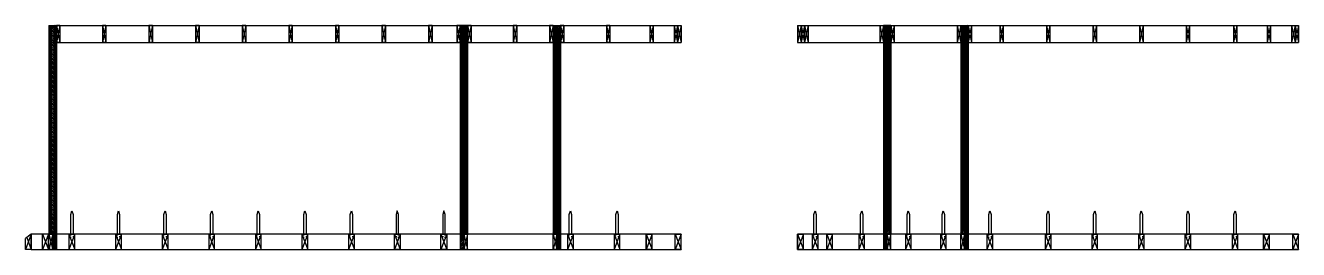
# Model space of a CAD drawing. Header units: millimetres. Extents: x 19527 to 90049, y 9890 to 62875.
# Drawn here: x 19527 to 35920, y 48841 to 51726 of the extents above; entities that cross this region are included whole.
import ezdxf

# ---------------------------------------------------------------- set-up
doc = ezdxf.new("R2010")
doc.units = ezdxf.units.MM
doc.linetypes.add('ACAD_ISO03W100', pattern=[30, 12, -18])
for name, color, linetype, lineweight, true_color in [('Lisse_basse ... Entretoises_broches', 6, 'Continuous', 25, 0xff00ff), ('Lisse_basse ... Madrier', 1, 'Continuous', 25, 0xff0000), ('Lisse_haute ... Entretoises_aiguilles', 6, 'Continuous', 25, 0xff00ff), ('Lisse_haute ... Madrier', 1, 'Continuous', 25, 0xff0000), ('Menuiseries ... Précadres', 136, 'Continuous', 25, 0x008080)]:
    doc.layers.add(name, color=color, linetype=linetype, lineweight=lineweight, true_color=true_color)

# ---------------------------------------------------------------- blocks, each defined once
blk = doc.blocks.new('Madrier200x75Profil')
at = {"layer": 'Lisse_basse ... Madrier'}
for p, q in [((0, -200), (0, 0)), ((0, 0), (75, -200)), ((75, 0), (0, -200)), ((0, 0), (75, 0)), ((75, -200), (75, 0)), ((75, -200), (0, -200))]:
    blk.add_line(p, q, dxfattribs=at)
blk = doc.blocks.new('Entretoise_broche_coupe_transverse')
at = {"layer": 'Lisse_basse ... Entretoises_broches'}
for p, q in [((-30, 0), (-15, 50)), ((-30, -250), (-30, 0)), ((-15, 50), (0, 0)), ((0, 0), (0, -250)), ((-52.5, -250), (-52.5, -300)), ((22.5, -250), (-52.5, -250)), ((-52.5, -250), (22.5, -450)), ((22.5, -250), (-52.5, -450)), ((-52.5, -300), (-52.5, -450)), ((-40, -250), (10, -250)), ((22.5, -300), (22.5, -250)), ((22.5, -450), (22.5, -300)), ((-52.5, -450), (22.5, -450))]:
    blk.add_line(p, q, dxfattribs=at)
at = {"layer": 'Lisse_basse ... Entretoises_broches', "linetype": 'ACAD_ISO03W100'}
for p, q in [((-30, -300), (-30, -250)), ((0, -250), (0, -300))]:
    blk.add_line(p, q, dxfattribs=at)
blk = doc.blocks.new('Madrier200x50Profil')
at = {"layer": 'Lisse_basse ... Madrier'}
for p, q in [((0, 0), (0, 200)), ((0, 200), (50, 0)), ((50, 200), (0, 0)), ((0, 200), (50, 200)), ((50, 0), (50, 200)), ((50, 0), (0, 0))]:
    blk.add_line(p, q, dxfattribs=at)
blk = doc.blocks.new('PreCadreProfil')
at = {"layer": 'Menuiseries ... Précadres'}
h = blk.add_hatch(dxfattribs=at)
h.set_pattern_fill('JIS_WOOD', color=256, scale=20, style=0)
h.paths.add_polyline_path([(0, 0), (0, -2885), (45, -2885), (45, -2685), (95, -2685), (95, 0)], flags=0)
for p, q in [((0, 0), (0, -2885)), ((95, 0), (0, 0)), ((95, 0), (95, -2685)), ((45, -2685), (95, -2685)), ((45, -2685), (45, -2885)), ((0, -2885), (45, -2885))]:
    blk.add_line(p, q, dxfattribs=at)
blk = doc.blocks.new('LisseHauteEntretoiseCoupe')
at = {"layer": 'Lisse_haute ... Entretoises_aiguilles'}
for p, q in [((0, 220), (45, 220)), ((0, 220), (0, 0)), ((0, 220), (45, 0)), ((45, 220), (0, 0)), ((45, 220), (45, 0)), ((0, 0), (45, 0))]:
    blk.add_line(p, q, dxfattribs=at)
blk = doc.blocks.new('LisseHauteMadrierCoupe')
at = {"layer": 'Lisse_haute ... Madrier'}
for p, q in [((0, 0), (45, 0)), ((0, 0), (0, -220)), ((0, 0), (45, -220)), ((45, 0), (0, -220)), ((45, 0), (45, -220)), ((0, -220), (45, -220))]:
    blk.add_line(p, q, dxfattribs=at)

msp = doc.modelspace()

# ---------------------------------------------------------------- linework, layer by layer
at = {"layer": 'Lisse_basse ... Madrier'}
for p, q in [((19602.1, 49040.9), (19527.1, 48840.9)), ((19602.1, 49040.9), (19527.1, 48983.9)), ((19602.1, 48840.9), (19602.1, 49040.9)), ((27970.1, 49040.9), (19602.1, 49040.9)), ((19602.1, 49040.9), (19602.1, 48840.9)), ((27520.1, 49040.9), (27520.1, 48840.9)), ((27970.1, 48840.9), (27970.1, 49040.9)), ((29470.1, 49040.9), (29470.1, 48840.9)), ((35920.1, 49040.9), (29470.1, 49040.9)), ((35470.1, 49040.9), (35470.1, 48840.9)), ((35920.1, 48840.9), (35920.1, 49040.9)), ((19527.1, 48840.9), (19527.1, 48983.9)), ((19543.7, 48996.6), (19602.1, 48840.9)), ((19602.1, 48840.9), (19527.1, 48840.9)), ((19602.1, 48840.9), (27970.1, 48840.9)), ((29470.1, 48840.9), (35920.1, 48840.9))]:
    msp.add_line(p, q, dxfattribs=at)
at = {"layer": 'Lisse_haute ... Madrier'}
for p, q in [((19830.1, 51725.9), (27970.1, 51725.9)), ((19830.1, 51725.9), (19830.1, 51505.9)), ((27970.1, 51725.9), (27970.1, 51505.9)), ((29470.1, 51725.9), (35920.1, 51725.9)), ((29470.1, 51725.9), (29470.1, 51505.9)), ((35920.1, 51725.9), (35920.1, 51505.9)), ((19830.1, 51505.9), (27970.1, 51505.9)), ((29470.1, 51505.9), (35920.1, 51505.9))]:
    msp.add_line(p, q, dxfattribs=at)

# ---------------------------------------------------------------- block references
at = {"layer": 'Lisse_basse ... Entretoises_broches'}
for p in [(20140.1, 49290.9), (20740.1, 49290.9), (21340.1, 49290.9), (21940.1, 49290.9), (22540.1, 49290.9), (23140.1, 49290.9), (23740.1, 49290.9), (26560.1, 49290.9), (27160.1, 49290.9), (29710.1, 49290.9), (30310.1, 49290.9), (30910.1, 49290.9), (31360.1, 49290.9), (31960.1, 49290.9), (32710.1, 49290.9), (33310.1, 49290.9), (33910.1, 49290.9), (34510.1, 49290.9), (35118, 49290.9)]:
    msp.add_blockref('Entretoise_broche_coupe_transverse', p, dxfattribs=at)
at = {"layer": 'Lisse_basse ... Entretoises_broches', "yscale": -1, "rotation": 180}
for p in [(24300.1, 49290.9), (24900.1, 49290.9)]:
    msp.add_blockref('Entretoise_broche_coupe_transverse', p, dxfattribs=at)
at = {"layer": 'Lisse_basse ... Madrier', "yscale": -1, "rotation": 180}
msp.add_blockref('Madrier200x75Profil', (19822.1, 49040.9), dxfattribs=at)
at = {"layer": 'Lisse_basse ... Madrier'}
for name, p in [('Madrier200x50Profil', (19830.1, 48840.9)), ('Madrier200x50Profil', (25170.1, 48840.9)), ('Madrier200x50Profil', (26320.1, 48840.9)), ('Madrier200x75Profil', (27520.1, 49040.9)), ('Madrier200x75Profil', (27895.1, 49040.9)), ('Madrier200x75Profil', (29470.1, 49040.9)), ('Madrier200x75Profil', (29845.1, 49040.9)), ('Madrier200x50Profil', (30620.1, 48840.9)), ('Madrier200x50Profil', (31570.1, 48840.9)), ('Madrier200x75Profil', (35470.1, 49040.9)), ('Madrier200x75Profil', (35845.1, 49040.9))]:
    msp.add_blockref(name, p, dxfattribs=at)
at = {"layer": 'Lisse_haute ... Entretoises_aiguilles', "yscale": -1, "rotation": 180}
for p in [(19970.1, 51505.9), (20562.6, 51505.9), (21162.6, 51505.9), (21762.6, 51505.9), (22362.6, 51505.9), (22962.6, 51505.9), (23562.6, 51505.9), (24162.6, 51505.9), (24762.6, 51505.9), (25125.1, 51505.9), (25265.1, 51505.9), (25852.6, 51505.9), (26320.1, 51505.9), (26460.1, 51505.9), (27052.6, 51505.9)]:
    msp.add_blockref('LisseHauteEntretoiseCoupe', p, dxfattribs=at)
at = {"layer": 'Lisse_haute ... Entretoises_aiguilles'}
for p in [(29560.1, 51505.9), (30530.1, 51505.9), (30670.1, 51505.9), (31525.1, 51505.9), (31665.1, 51505.9), (32072.6, 51505.9), (32672.6, 51505.9), (33272.6, 51505.9), (33872.6, 51505.9), (34472.6, 51505.9), (35080.6, 51505.9)]:
    msp.add_blockref('LisseHauteEntretoiseCoupe', p, dxfattribs=at)
at = {"layer": 'Lisse_haute ... Madrier'}
for p in [(27565.1, 51725.9), (27880.1, 51725.9), (27925.1, 51725.9), (29470.1, 51725.9), (29515.1, 51725.9), (35515.1, 51725.9), (35830.1, 51725.9), (35875.1, 51725.9)]:
    msp.add_blockref('LisseHauteMadrierCoupe', p, dxfattribs=at)
at = {"layer": 'Menuiseries ... Précadres', "yscale": -1, "rotation": 180}
for p in [(19925.1, 51725.9), (26415.1, 51725.9), (31665.1, 51725.9)]:
    msp.add_blockref('PreCadreProfil', p, dxfattribs=at)
at = {"layer": 'Menuiseries ... Précadres'}
for p in [(25125.1, 51725.9), (30575.1, 51725.9)]:
    msp.add_blockref('PreCadreProfil', p, dxfattribs=at)

doc.saveas('drawing.dxf')
